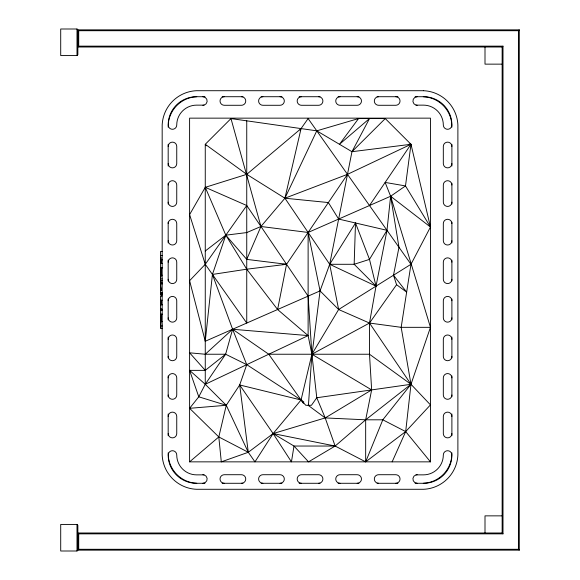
<?xml version="1.0" encoding="UTF-8"?>
<svg xmlns="http://www.w3.org/2000/svg" width="580" height="580" viewBox="0 0 580 580"><rect width="100%" height="100%" fill="white"/><g stroke="black" fill="none" stroke-linecap="round" stroke-linejoin="round"><path stroke-width="0.87" d="M311.59 357.817L320.058 290.892L329.687 264.291L355.504 222.988L354.162 264.291L376.021 286.143L369.496 323.053L369.496 354.235L371.649 389.912L365.668 419.811L365.668 461.854L335.138 446.042L273.122 433.572L239.685 384.968L246.746 364.653L232.609 329.259L212.425 274.442L225.816 235.175L205.262 187.325L246.746 174.341L301.056 128.586L284.925 198.215L260.942 226.49L246.746 259.383L286.556 264.291L347.485 174.341L410.981 144.29L430.462 227.026L410.981 264.291L401.172 327.33L410.981 384.293L405.681 431.585L392.145 461.854M308.437 405.289L311.888 354.235L308.118 296.126L246.746 205.523L205.262 187.325L189.602 214.6L205.262 264.291L246.746 323.053L246.746 120.828M303.884 402.092L301.056 399.997L239.685 384.968L226.258 405.289L218.805 436.95L221.299 461.854L248.283 452.284L273.122 433.572L293.995 446.042L308.531 461.854L335.138 446.042L325.192 417.926L316.774 397.75L311.888 354.235L308.118 335.602L308.118 232.457L320.058 290.892L338.633 309.517L369.496 323.053L410.981 384.293L430.462 404.884L405.681 431.585L365.668 461.854L382.807 419.811L410.981 384.293L430.462 327.33L390.623 196.257L386.99 230.311L376.021 286.143L329.687 264.291L284.925 198.215L246.746 174.341L205.262 144.29L230.978 118.574L316.774 130.834L351.966 151.699L410.981 144.29L405.492 185.926L430.462 227.026L390.623 196.257L385.142 182.424L405.492 185.926L390.623 196.257L308.118 232.457L260.942 226.49L246.746 232.573L225.816 235.175L205.262 250.995M320.058 290.892L205.262 341.257L212.425 274.442L246.746 269.2L286.556 264.291L277.602 309.517L308.118 335.602L205.262 384.293L198.773 396.814L189.602 408.313L218.805 436.95L248.283 452.284L254.954 461.854L273.122 433.572L301.056 399.997L311.888 354.235L338.633 309.517L410.981 264.291L308.118 118.574L300.012 130.065M393.501 275.217L406.645 292.132L396.568 284.7L393.501 275.217L398.982 247.298L390.623 196.257M338.633 309.517L329.687 264.291L351.966 151.699L369.496 118.574L339.474 144.29L358.52 118.574L385.265 118.574L410.981 144.29L369.496 205.523M239.685 384.968L248.283 452.284L226.258 405.289L205.262 384.293L225.62 354.235L232.609 329.259L308.118 335.602M329.687 264.291L354.162 264.291L369.496 259.383L386.99 230.311L338.633 219.066L328.367 202.558L284.925 198.215L316.774 130.834L358.52 118.574M246.746 205.523L205.262 264.291L189.602 280.705L205.262 341.257M410.981 384.293L316.774 397.75L311.453 405.289L305.79 405.289L301.056 399.997L246.746 364.653L225.62 354.235L205.262 370.366L189.602 352.814L205.262 354.235L232.609 329.259L268.757 354.235L369.496 354.235L410.981 384.293L365.668 419.811L335.138 446.042L293.995 446.042L291.443 461.854L273.122 433.572L325.192 417.926L371.649 389.912L311.888 354.235L369.496 323.053L396.568 284.7M78.713 46.146L77.858 47.002L502.142 47.002L502.998 46.146L78.713 46.146L78.713 30.711L77.002 29L60.711 29L60.711 55.571L77.002 55.571L77.858 54.716L77.858 29.855L519.288 29.855L519.288 550.144L77.858 550.144L77.858 525.284L77.002 524.429L60.711 524.429L60.711 551L77.002 551L78.713 549.289L518.426 549.289L519.288 550.144M518.426 549.289L518.426 30.711L519.288 29.855M351.966 151.699L385.265 118.574M189.602 461.854L430.462 461.854L430.462 118.146L189.602 118.146L189.602 461.854L218.805 436.95M284.925 198.215L347.485 174.341M202.891 105.284L204 105.139A4.285 4.285 0 0 0 202.891 96.715M417.172 483.285A4.285 4.285 0 0 1 416.063 474.861L417.172 474.715M196.78 96.715L193.053 97.106A29.87 29.87 0 0 0 168.57 121.59L168.178 127.129M423.291 483.285L427.01 482.893A29.87 29.87 0 0 0 451.494 458.41L451.892 452.871M189.602 408.313L226.258 405.289L198.773 396.814L189.602 370.366L205.262 370.366M78.713 30.711L518.426 30.711M502.142 64.141L485.003 64.141L485.003 47.002M204.929 96.715L196.46 96.715A28.282 28.282 0 0 0 168.178 124.997A4.285 4.285 0 0 0 172.463 129.289A4.285 4.285 0 0 0 176.748 124.997A19.858 19.858 0 0 1 196.46 105.139L204 105.139M222.147 96.715L242.984 96.715M261.109 96.715L281.945 96.715M299.157 96.715L320 96.715M338.118 96.715L358.962 96.715M377.08 96.715L397.916 96.715M415.135 96.715L423.603 96.715A28.282 28.282 0 0 1 451.892 124.997A4.285 4.285 0 0 1 447.608 129.289A4.285 4.285 0 0 1 443.316 124.997A19.858 19.858 0 0 0 423.603 105.139L416.063 105.139A4.285 4.285 0 0 1 417.172 96.715M162.175 251.51L160.464 251.51L160.464 294.524M160.464 255.628L162.175 255.628M160.464 257.767L161.32 257.767M160.464 258.796L161.32 258.796M161.32 259.724L162.175 259.724M160.464 259.912L162.175 259.912M160.464 261.297L161.32 261.297M160.464 262.327L161.32 262.327M162.175 263.356L161.32 263.356L161.32 259.68M160.464 263.559L162.175 263.559M282.938 264.291L286.556 264.291M162.175 267.764L161.32 267.764L161.32 275.188L162.175 275.188M160.464 267.967L162.175 267.967M160.464 270.584L161.32 270.584M160.464 271.918L161.32 271.918M160.464 274.906L161.32 274.906M160.464 275.732L161.32 275.732M160.464 276.762L161.32 276.762M160.464 278.922L162.175 278.922M160.464 280.56L162.175 280.56M160.464 282.199L162.175 282.199M162.175 283.707L161.32 283.707L161.32 281.989M160.464 283.91L162.175 283.91M160.464 286.056L161.32 286.056M160.464 287.499L161.32 287.499M160.464 288.419L161.32 288.419M160.464 288.811L161.32 288.811M160.464 289.34L161.32 289.34M160.464 289.688L161.32 289.688M160.464 289.848L161.32 289.848M160.464 290L161.32 290M160.464 290.13L161.32 290.13M160.464 290.246L161.32 290.246M160.464 290.341L161.32 290.341M160.464 290.45L161.32 290.464M160.464 292.668L162.175 292.668M160.464 293.038L162.175 293.038M160.464 293.212L162.175 293.212M160.464 293.386L162.175 293.386M160.464 293.552L162.175 293.552M160.464 293.705L162.175 293.705M160.464 293.85L162.175 293.85M160.464 293.973L162.175 293.973M160.464 294.089L162.175 294.089M160.464 294.183L162.175 294.161M162.175 295.909L160.464 295.909L160.464 328.483L162.175 328.483M160.464 300.295L162.175 300.208M162.175 304.514L161.32 304.514L161.32 300.208M160.464 304.913L162.175 304.913M160.464 309.198L162.175 309.198M162.175 309.836L161.32 309.836L161.32 308.799M160.464 310.039L162.175 310.039M162.175 314.121L161.32 314.121L161.32 321.472L162.175 321.472M160.464 314.331L162.175 314.331M160.464 316.868L161.32 316.868M160.464 318.202L161.32 318.202M160.464 321.197L161.32 321.197M160.464 322.016L161.32 322.016M160.464 323.046L161.32 323.046M160.464 325.206L162.175 325.206M160.464 326.844L162.175 326.844M430.462 327.33L401.172 327.33L369.496 323.053M205.262 354.235L225.62 354.235M202.891 483.285A4.285 4.285 0 0 0 204 474.861L196.46 474.861A19.858 19.858 0 0 1 176.748 455.003A4.285 4.285 0 0 0 172.463 450.718A4.285 4.285 0 0 0 168.178 455.003A28.282 28.282 0 0 0 196.46 483.285L204.929 483.285M416.063 474.861L423.603 474.861A19.858 19.858 0 0 0 443.316 455.003A4.285 4.285 0 0 1 447.608 450.718A4.285 4.285 0 0 1 451.892 455.003A28.282 28.282 0 0 1 423.603 483.285L415.135 483.285M222.147 483.285L242.984 483.285M261.109 483.285L281.945 483.285M299.157 483.285L320 483.285M338.118 483.285L358.962 483.285M377.08 483.285L397.916 483.285M502.142 515.859L485.003 515.859L485.003 532.998M502.998 533.854L502.142 532.998L77.858 532.998L78.713 533.854L502.998 533.854L502.998 46.146M423.291 96.715L427.01 97.106A29.87 29.87 0 0 1 451.494 121.59L451.892 127.129M196.78 483.285L193.053 482.893A29.87 29.87 0 0 1 168.57 458.41L168.178 452.871M416.063 105.139L417.172 105.284M202.891 474.715L204 474.861M409.19 144.036L410.981 144.29M308.118 405.289L325.192 417.926L365.668 419.811L382.807 419.811L405.681 431.585L430.462 461.854M189.602 370.366L205.262 384.293L205.262 144.29L206.277 145.783M246.746 259.383L225.816 235.175L246.746 269.2L277.602 309.517M268.757 354.235L303.391 403.303M355.504 222.988L369.496 259.383L376.021 286.143M230.978 118.574L260.942 226.49M502.142 47.002L502.142 532.998M451.892 144.319L451.892 166.032M451.892 183.229L451.892 204.037M451.892 222.133L451.892 242.948M451.892 260.137L451.892 280.952M451.892 299.048L451.892 319.863M451.892 337.052L451.892 357.867M451.892 375.963L451.892 396.771M451.892 413.968L451.892 435.682M168.178 144.319L168.178 166.032M168.178 183.229L168.178 204.037M168.178 222.133L168.178 242.948M168.178 260.137L168.178 280.952M168.178 299.048L168.178 319.863M168.178 337.052L168.178 357.867M168.178 375.963L168.178 396.771M168.178 413.968L168.178 435.682M161.32 294.161L161.32 296.075M78.713 533.854L78.713 549.289M77.002 29L77.002 55.571M77.002 524.429L77.002 551M451.892 339.286A4.285 4.285 0 0 0 447.608 335.001A4.285 4.285 0 0 0 443.316 339.286L443.316 356.432A4.285 4.285 0 0 0 447.608 360.716A4.285 4.285 0 0 0 451.892 356.432M451.892 377.855A4.285 4.285 0 0 0 447.608 373.571A4.285 4.285 0 0 0 443.316 377.855L443.316 395.002A4.285 4.285 0 0 0 447.608 399.286A4.285 4.285 0 0 0 451.892 395.002M451.892 433.572A4.285 4.285 0 0 1 447.608 437.857A4.285 4.285 0 0 1 443.316 433.572L443.316 416.425A4.285 4.285 0 0 1 447.608 412.141A4.285 4.285 0 0 1 451.892 416.425M378.602 483.285A4.285 4.285 0 0 1 374.317 479A4.285 4.285 0 0 1 378.602 474.715L395.748 474.715A4.285 4.285 0 0 1 400.033 479A4.285 4.285 0 0 1 395.748 483.285M395.748 96.715A4.285 4.285 0 0 1 400.033 101A4.285 4.285 0 0 1 395.748 105.284L378.602 105.284A4.285 4.285 0 0 1 374.317 101A4.285 4.285 0 0 1 378.602 96.715M451.892 184.998A4.285 4.285 0 0 0 447.608 180.713A4.285 4.285 0 0 0 443.316 184.998L443.316 202.144A4.285 4.285 0 0 0 447.608 206.429A4.285 4.285 0 0 0 451.892 202.144M318.601 96.715A4.285 4.285 0 0 1 322.893 101A4.285 4.285 0 0 1 318.601 105.284L301.462 105.284A4.285 4.285 0 0 1 297.177 101A4.285 4.285 0 0 1 301.462 96.715M451.892 163.575A4.285 4.285 0 0 1 447.608 167.859A4.285 4.285 0 0 1 443.316 163.575L443.316 146.428A4.285 4.285 0 0 1 447.608 142.143A4.285 4.285 0 0 1 451.892 146.428M451.892 279.285A4.285 4.285 0 0 1 447.608 283.569A4.285 4.285 0 0 1 443.316 279.285L443.316 262.145A4.285 4.285 0 0 1 447.608 257.861A4.285 4.285 0 0 1 451.892 262.145M340.032 483.285A4.285 4.285 0 0 1 335.748 479A4.285 4.285 0 0 1 340.032 474.715L357.178 474.715A4.285 4.285 0 0 1 361.463 479A4.285 4.285 0 0 1 357.178 483.285M451.892 300.715A4.285 4.285 0 0 0 447.608 296.431A4.285 4.285 0 0 0 443.316 300.715L443.316 317.855A4.285 4.285 0 0 0 447.608 322.146A4.285 4.285 0 0 0 451.892 317.855M357.178 96.715A4.285 4.285 0 0 1 361.463 101A4.285 4.285 0 0 1 357.178 105.284L340.032 105.284A4.285 4.285 0 0 1 335.748 101A4.285 4.285 0 0 1 340.032 96.715M451.892 240.714A4.285 4.285 0 0 1 447.608 244.999A4.285 4.285 0 0 1 443.316 240.714L443.316 223.568A4.285 4.285 0 0 1 447.608 219.283A4.285 4.285 0 0 1 451.892 223.568M318.601 483.285A4.285 4.285 0 0 0 322.893 479A4.285 4.285 0 0 0 318.601 474.715L301.462 474.715A4.285 4.285 0 0 0 297.177 479A4.285 4.285 0 0 0 301.462 483.285M280.031 483.285A4.285 4.285 0 0 0 284.316 479A4.285 4.285 0 0 0 280.031 474.715L262.892 474.715A4.285 4.285 0 0 0 258.607 479A4.285 4.285 0 0 0 262.892 483.285M168.178 317.855A4.285 4.285 0 0 0 172.463 322.146A4.285 4.285 0 0 0 176.748 317.855L176.748 300.715A4.285 4.285 0 0 0 172.463 296.431A4.285 4.285 0 0 0 168.178 300.715M168.178 395.002A4.285 4.285 0 0 0 172.463 399.286A4.285 4.285 0 0 0 176.748 395.002L176.748 377.855A4.285 4.285 0 0 0 172.463 373.571A4.285 4.285 0 0 0 168.178 377.855M224.315 96.715A4.285 4.285 0 0 0 220.03 101A4.285 4.285 0 0 0 224.315 105.284L241.461 105.284A4.285 4.285 0 0 0 245.746 101A4.285 4.285 0 0 0 241.461 96.715M168.178 433.572A4.285 4.285 0 0 0 172.463 437.857A4.285 4.285 0 0 0 176.748 433.572L176.748 416.425A4.285 4.285 0 0 0 172.463 412.141A4.285 4.285 0 0 0 168.178 416.425M168.178 202.144A4.285 4.285 0 0 0 172.463 206.429A4.285 4.285 0 0 0 176.748 202.144L176.748 184.998A4.285 4.285 0 0 0 172.463 180.713A4.285 4.285 0 0 0 168.178 184.998M168.178 279.285A4.285 4.285 0 0 0 172.463 283.569A4.285 4.285 0 0 0 176.748 279.285L176.748 262.145A4.285 4.285 0 0 0 172.463 257.861A4.285 4.285 0 0 0 168.178 262.145M168.178 223.568A4.285 4.285 0 0 1 172.463 219.283A4.285 4.285 0 0 1 176.748 223.568L176.748 240.714A4.285 4.285 0 0 1 172.463 244.999A4.285 4.285 0 0 1 168.178 240.714M224.315 483.285A4.285 4.285 0 0 1 220.03 479A4.285 4.285 0 0 1 224.315 474.715L241.461 474.715A4.285 4.285 0 0 1 245.746 479A4.285 4.285 0 0 1 241.461 483.285M168.178 163.575A4.285 4.285 0 0 0 172.463 167.859A4.285 4.285 0 0 0 176.748 163.575L176.748 146.428A4.285 4.285 0 0 0 172.463 142.143A4.285 4.285 0 0 0 168.178 146.428M280.031 96.715A4.285 4.285 0 0 1 284.316 101A4.285 4.285 0 0 1 280.031 105.284L262.892 105.284A4.285 4.285 0 0 1 258.607 101A4.285 4.285 0 0 1 262.892 96.715M168.178 339.286A4.285 4.285 0 0 1 172.463 335.001A4.285 4.285 0 0 1 176.748 339.286L176.748 356.432A4.285 4.285 0 0 1 172.463 360.716A4.285 4.285 0 0 1 168.178 356.432M423.603 90.712L196.46 90.712A35.88 35.88 0 0 0 162.175 124.997L162.175 455.003A35.88 35.88 0 0 0 196.46 489.288L423.603 489.288A35.88 35.88 0 0 0 457.888 455.003L457.888 124.997A35.88 35.88 0 0 0 423.603 90.712"/></g></svg>
